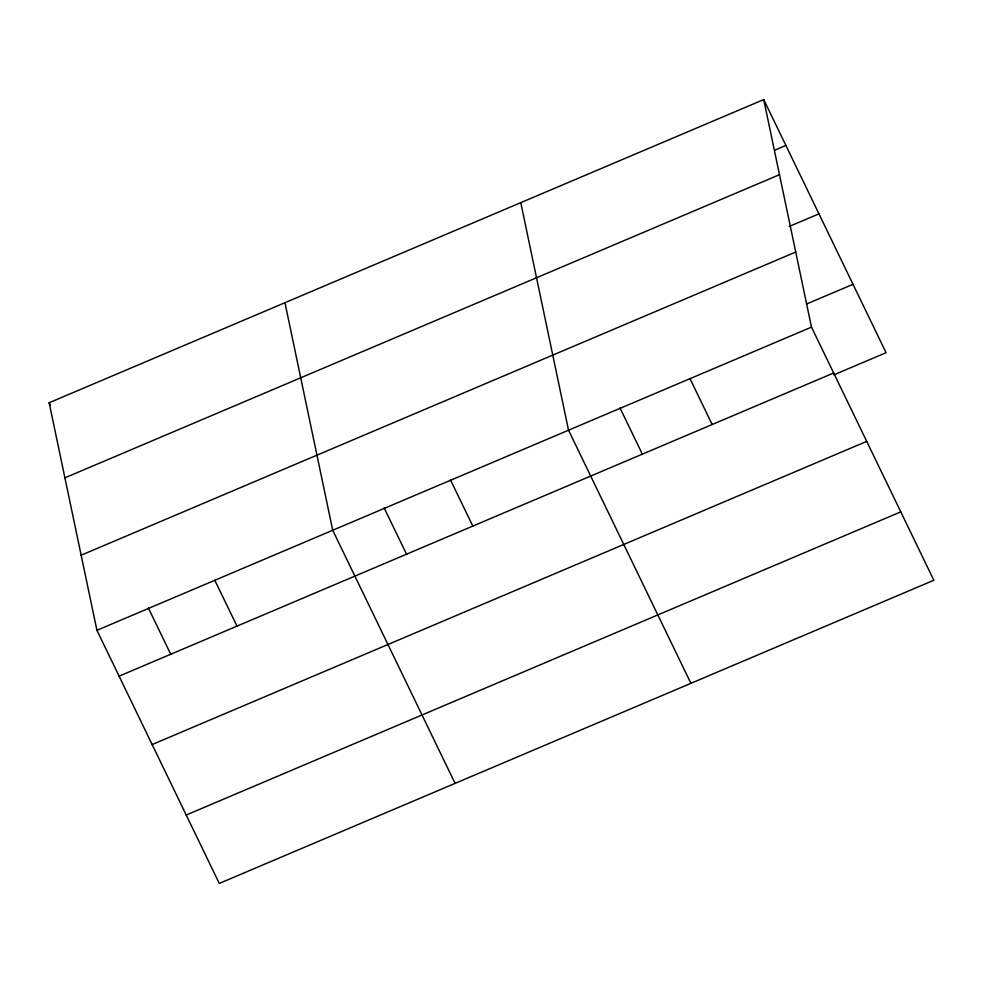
<?xml version="1.0" encoding="UTF-8"?>
<svg xmlns="http://www.w3.org/2000/svg" width="983" height="983" viewBox="0 0 983 983"><rect width="100%" height="100%" fill="white"/><g stroke="black" fill="none" stroke-linecap="round" stroke-linejoin="round"><path stroke-width="1.47" d="M763.717 99.578L811.491 327.13L933.85 580.253L219.283 883.422L96.924 630.3L49.15 402.747L763.717 99.578L886.076 352.7L833.817 374.879M774.592 150.239L785.884 145.435M64.915 477.836L779.482 174.679M789.288 226.422L818.95 213.839M81.159 555.211L795.726 252.041M806.404 304.079L853.023 284.308M96.924 630.3L811.491 327.13M119.09 676.157L833.658 372.987M152.156 744.549L866.723 441.379M186.217 815.018L900.784 511.86M690.005 378.664L712.183 424.521M619.978 407.896L642.464 454.416M690.902 683.332L568.53 430.21L520.769 202.658M450.632 480.232L472.798 526.089M384.181 507.941L406.655 554.461M455.092 783.377L332.721 530.255L284.959 302.703M214.822 580.277L236.989 626.134M49.15 402.747L50.452 405.451M148.372 607.986L170.858 654.506"/></g></svg>
